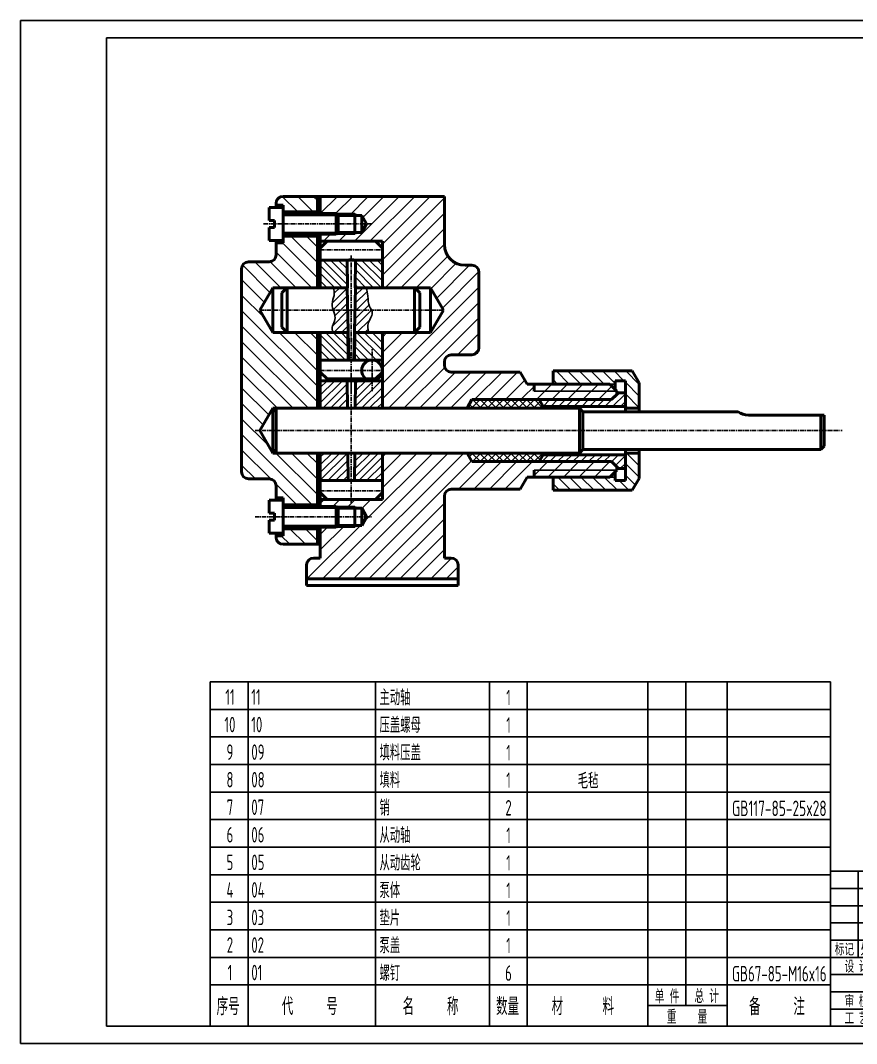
# Model space of a CAD drawing. Header units: inches. Extents: x -25 to 395, y -5 to 292.
# Drawn here: x -25 to 217.5, y -5 to 292 of the extents above; entities that cross this region are included whole.
import ezdxf
from ezdxf.enums import TextEntityAlignment as Align

# ---------------------------------------------------------------- set-up
doc = ezdxf.new("R2010")
doc.units = ezdxf.units.IN
doc.header["$LTSCALE"] = 10
doc.linetypes.add('CENTER', pattern=[2, 1.25, -0.25, 0.25, -0.25])
for name, color, linetype in [('1轮廓实线层', 7, 'Continuous'), ('2细线层', 4, 'Continuous'), ('3中心线层', 1, 'CENTER'), ('5剖面线层', 150, 'Continuous'), ('6文字层', 3, 'Continuous'), ('图框层', 7, 'Continuous')]:
    doc.layers.add(name, color=color, linetype=linetype)
for name, color, linetype, lineweight in [('尺寸', 7, 'Continuous', 25), ('粗实线', 7, 'Continuous', 50), ('细实线', 7, 'Continuous', 25)]:
    doc.layers.add(name, color=color, linetype=linetype, lineweight=lineweight)
doc.styles.add('PC_TEXTSTYLE', font='isocp.shx', dxfattribs={"width": 0.8, "bigfont": 'hzfs.shx'})
pattern_1 = [(45, (-303.6141, -821.0905), (-0.561266, 0.561266), []), (135, (-303.6141, -821.0905), (-0.561266, -0.561266), [])]

# ---------------------------------------------------------------- blocks, each defined once
blk = doc.blocks.new('PC_TITLE_BLOCK')
at = {"layer": '1轮廓实线层'}
for p, q in [((0, 45), (-180, 45)), ((-180, 0), (-180, 45)), ((-172, 20), (-172, 45)), ((-165, 20), (-165, 45)), ((-145, 20), (-145, 45)), ((-130, 20), (-130, 45)), ((-120, 0), (-120, 45)), ((-60, 30), (0, 30)), ((-180, 20), (-60, 20)), ((-165, 0), (-165, 20)), ((-150, 0), (-150, 20)), ((-135, 0), (-135, 20)), ((-60, 15), (0, 15)), ((-180, 0), (0, 0))]:
    blk.add_line(p, q, dxfattribs=at)
at = {"layer": '1轮廓实线层', "color": 7}
for p, q in [((-60, 0), (-60, 45)), ((-180, 25), (-120, 25))]:
    blk.add_line(p, q, dxfattribs=at)
at = {"layer": '2细线层'}
for p, q in [((-180, 40), (-120, 40)), ((-180, 35), (-120, 35)), ((-180, 30), (-120, 30)), ((-90, 0), (-90, 20)), ((-75, 6), (-75, 20)), ((-180, 15), (-120, 15)), ((-120, 14), (-60, 14)), ((-112.5, 6), (-112.5, 14)), ((-105, 6), (-105, 14)), ((-97.5, 6), (-97.5, 14)), ((-180, 10), (-120, 10)), ((-120, 6), (-60, 6)), ((-180, 5), (-120, 5))]:
    blk.add_line(p, q, dxfattribs=at)
at = {"layer": '图框层'}
blk.add_line((0, 0), (0, 45), dxfattribs=at)
at = {"layer": '6文字层', "style": 'PC_TEXTSTYLE', "width": 0.667}
for s, p in [('标记', (-176, 22.5)), ('处数', (-168.5, 22.5)), (' 更改文件号 ', (-155, 22.5)), (' 签 字 ', (-137.5, 22.5)), (' 日期 ', (-125, 22.5)), (' 设 计 ', (-172.5, 17.51)), (' 标准化 ', (-142.5, 17.51)), (' 图 样 标 记 ', (-105, 17)), (' 重 量 ', (-82.5, 17)), (' 比 例 ', (-67.5, 17)), (' 审 核 ', (-172.5, 7.5)), (' 工 艺 ', (-172.5, 2.5)), (' 日 期 ', (-142.5, 2.5)), ('共       页', (-105, 3)), ('第       页', (-75, 3))]:
    blk.add_text(s, height=3.5, dxfattribs=at).set_placement(p, align=Align.MIDDLE)
at = {"layer": '6文字层', "style": 'PC_TEXTSTYLE', "flags": 8}
for tag, height, width, p, p2 in [('企业名称', 5, 1.98445, (-54.29, 34.82), (-5.27, 34.82)), ('产品名称或材料标记', 7, 0.600652, (-113.46, 28.64), (-66.42, 28.64)), ('图样名称', 5, 2.004495, (-54.79, 19.98), (-5.27, 19.98)), ('标准化', 3.5, 1.023147, (-133.83, 15.37), (-120.75, 15.37)), ('审核', 3.5, 1.579393, (-163.99, 5.37), (-150.63, 5.37)), ('重量', 3.5, 1.408247, (-88.46, 7.54), (-76.55, 7.54)), ('比例', 3.5, 1.385287, (-73.35, 7.54), (-61.93, 7.54)), ('图样代号', 5, 2.006536, (-54.79, 5.63), (-5.52, 5.63)), ('工艺', 3.5, 1.621807, (-164.21, 0.37), (-150.89, 0.37)), ('日期', 3.5, 1.560088, (-133.83, 0.37), (-120.75, 0.37)), ('共几页', 3.5, 0.557144, (-108.07, 0.63), (-101.05, 0.63))]:
    blk.add_attdef(tag, text='', height=height, dxfattribs=dict(at, width=width)).set_placement(p, p2, align=Align.FIT)
at = {"layer": '6文字层', "style": 'PC_TEXTSTYLE', "width": 9.905045, "flags": 8}
blk.add_attdef('设计', text='', height=3.5, rotation=358.4644, dxfattribs=at).set_placement((-164.23, 15.37), (-150.37, 15), align=Align.FIT)
at = {"layer": '6文字层', "color": 3, "style": 'PC_TEXTSTYLE', "width": 0.56476, "flags": 8}
blk.add_attdef('第几页', text='', height=3.5, dxfattribs=at).set_placement((-78.29, 0.75), (-71.16, 0.75), align=Align.FIT)
at = {"layer": '6文字层', "ltscale": 10, "style": 'PC_TEXTSTYLE', "flags": 1}
blk.add_attdef('图纸张数', (-58.68, -0.49), '', height=2.5, dxfattribs=at)
blk = doc.blocks.new('PC_MXBTITLERECORD')
at = {"layer": '1轮廓实线层'}
for p, q in [((-180, 0), (-180, 12)), ((0, 0), (0, 12))]:
    blk.add_line(p, q, dxfattribs=at)
at = {"layer": '2细线层'}
for p, q in [((-169, 12), (-169, 0)), ((-132, 12), (-132, 0)), ((-99, 12), (-99, 0)), ((-88, 12), (-88, 0)), ((-53, 12), (-53, 0)), ((-42, 12), (-42, 6)), ((-30, 12), (-30, 0)), ((-30, 6), (-53, 6))]:
    blk.add_line(p, q, dxfattribs=at)
at = {"style": 'PC_TEXTSTYLE', "flags": 1}
blk.add_attdef('Fo oFShowMe', (-53, 6), '', height=0.00000005, dxfattribs=at)
at = {"layer": '6文字层', "style": 'PC_TEXTSTYLE', "width": 0.667}
for s, height, p in [('单 件', 4, (-47.45, 8.84)), ('总 计', 4, (-35.96, 8.94)), ('序号', 5, (-174.77, 6)), ('代     号', 5, (-151.09, 6)), ('名     称', 5, (-116.06, 6)), ('数量', 5, (-93.71, 6)), ('材      料', 5, (-71.89, 6)), ('备     注', 5, (-15.57, 6)), ('重    量', 4, (-41.65, 2.94))]:
    blk.add_text(s, height=height, dxfattribs=at).set_placement(p, align=Align.MIDDLE)
blk = doc.blocks.new('PC_MXB_BLOCK')
at = {"layer": '1轮廓实线层'}
for p, q in [((-180, 8), (-180, 0)), ((0, 8), (0, 0))]:
    blk.add_line(p, q, dxfattribs=at)
at = {"layer": '2细线层'}
for p, q in [((-180, 8), (0, 8)), ((-169, 8), (-169, 0)), ((-132, 8), (-132, 0)), ((-99, 8), (-99, 0)), ((-88, 8), (-88, 0)), ((-53, 8), (-53, 0)), ((-42, 8), (-42, 0)), ((-30, 8), (-30, 0)), ((-180, 0), (0, 0))]:
    blk.add_line(p, q, dxfattribs=at)
at = {"layer": '6文字层', "style": 'PC_TEXTSTYLE'}
for tag, width, p, p2 in [('序号', 0.769182, (-178.38, 1.35), (-170.09, 1.35)), ('代号', 3.14773, (-168.05, 1.35), (-134.11, 1.35)), ('名称', 2.802424, (-130.87, 1.2), (-100.28, 1.2)), ('数量', 0.817449, (-97.88, 1.2), (-89, 1.2)), ('材料', 2.943328, (-86.43, 1.01), (-54.3, 1.01)), ('总重', 0.958888, (-41.2, 1.27), (-30.86, 1.27)), ('备注', 2.494074, (-28.61, 1.02), (-1.16, 1.02)), ('单重', 0.854038, (-52.21, 0.89), (-43, 0.89))]:
    blk.add_attdef(tag, text='', height=4.5, dxfattribs=dict(at, width=width)).set_placement(p, p2, align=Align.FIT)

msp = doc.modelspace()

# ---------------------------------------------------------------- hatches: boundary and pattern name
at = {"layer": '5剖面线层'}
h = msp.add_hatch(dxfattribs=at)
h.set_pattern_fill('ANSI31', color=256, angle=90, style=0)
h.paths.add_polyline_path([(51.152, 240.924, 0.4142136), (49.152, 238.924), (49.152, 238.424), (51.152, 238.424), (51.152, 236.424), (61.152, 236.424), (61.152, 240.924)])
h.paths.add_polyline_path([(61.152, 214.424), (61.152, 229.424), (51.152, 229.424), (51.152, 227.424), (49.152, 227.424), (49.152, 223.924, -0.4142136), (47.152, 221.924), (41.152, 221.924, 0.4142136), (39.152, 219.924), (39.152, 190.424), (61.152, 190.424), (61.152, 201.424), (48.152, 201.424), (44.399, 207.924), (48.152, 214.424)])
h.paths.add_polyline_path([(39.152, 190.424), (39.152, 160.924, 0.4142136), (41.152, 158.924), (47.152, 158.924, -0.4142136), (49.152, 156.924), (49.152, 153.424), (51.152, 153.424), (51.152, 151.424), (61.152, 151.424), (61.152, 166.424), (48.152, 166.424), (44.399, 172.924), (48.152, 179.424), (61.152, 179.424), (61.152, 190.424)])
h.paths.add_polyline_path([(51.152, 144.424), (51.152, 142.424), (49.152, 142.424), (49.152, 141.924, 0.4142136), (51.152, 139.924), (61.152, 139.924), (61.152, 144.424)])
h = msp.add_hatch(dxfattribs=at)
h.set_pattern_fill('ANSI37', color=256, scale=0.25, style=0)
h.set_pattern_definition(pattern_1)
h.paths.add_polyline_path([(61.97, 240.924), (61.152, 240.924), (61.152, 235.924), (61.97, 235.924)])
h.paths.add_polyline_path([(61.97, 229.924), (61.152, 229.924), (61.152, 214.424), (61.97, 214.424), (61.97, 225.924)])
h = msp.add_hatch(dxfattribs=at)
h.set_pattern_fill('ANSI31', color=256, style=0)
h.set_pattern_definition([(45, (-303.614, -821.0905), (-2.245064, 2.245064), [])])
h.paths.add_polyline_path([(97.97, 240.924), (61.97, 240.924), (61.97, 235.924), (66.552, 235.924), (71.97, 235.924), (71.97, 235.424), (73.97, 235.424), (75.413, 232.924), (73.97, 230.424), (71.97, 230.424), (71.97, 229.924), (66.552, 229.924), (61.97, 229.924), (61.97, 227.924), (79.97, 227.924), (79.97, 214.424), (89.316, 214.424), (93.97, 214.424), (97.722, 207.924), (93.97, 201.424), (79.97, 201.424), (79.97, 189.924), (79.97, 179.424), (104.526, 179.424), (105.97, 181.924), (146.47, 181.924), (147.97, 183.424), (147.97, 184.424), (123.97, 184.424), (123.97, 186.424), (121.97, 186.424), (119.949, 189.924), (99.97, 189.924, -0.4142136), (97.97, 191.924), (97.97, 192.924, -0.4142136), (99.97, 194.924), (105.97, 194.924, 0.4142136), (107.97, 196.924), (107.97, 218.924, 0.4142136), (105.97, 220.924), (103.97, 220.924, -0.4142136), (97.97, 226.924)])
h.paths.add_polyline_path([(71.97, 235.924), (66.552, 235.924), (67.052, 235.424), (71.97, 235.424)], flags=17)
h.paths.add_polyline_path([(71.97, 230.424), (67.052, 230.424), (66.552, 229.924), (71.97, 229.924)], flags=17)
h.paths.add_polyline_path([(145.97, 186.424), (123.97, 186.424), (123.97, 184.424), (147.97, 184.424)])
h = msp.add_hatch(dxfattribs=at)
h.set_pattern_fill('ANSI31', color=256, scale=0.5, angle=90, style=0)
h.paths.add_polyline_path([(69.816, 214.424), (69.72, 222.424), (61.97, 222.424), (61.97, 214.424)])
h.paths.add_polyline_path([(79.97, 222.424), (72.22, 222.424), (72.123, 214.424), (79.97, 214.424)])
h.paths.add_polyline_path([(79.97, 193.424), (79.97, 201.424), (71.966, 201.424), (71.87, 193.424)])
h.paths.add_polyline_path([(61.97, 201.424), (61.97, 193.424), (70.07, 193.424), (69.973, 201.424)])
h = msp.add_hatch(dxfattribs=at)
h.set_pattern_fill('ANSI31', color=256, scale=0.5, style=0)
h.set_pattern_definition([(45, (21.6194, -13.4412), (-1.122532, 1.122532), [])])
edge = h.paths.add_edge_path()
edge.add_line((69.72, 214.424), (65.755, 214.424))
edge.add_spline(control_points=[(65.755, 214.424), (65.962, 213.668), (66.25, 212.08), (65.093, 209.969), (65.509, 208.524), (65.712, 207.924)], knot_values=[0.8930266, 0.8930266, 0.8930266, 0.8930266, 3.1752114, 5.7112852, 7.5170558, 7.5170558, 7.5170558, 7.5170558], degree=3, periodic=0)
edge.add_line((65.712, 207.924), (69.895, 207.924))
edge.add_line((69.895, 207.924), (69.72, 214.424))
edge = h.paths.add_edge_path()
edge.add_line((69.895, 207.924), (65.712, 207.924))
edge.add_spline(control_points=[(65.712, 207.924), (66.03, 206.985), (66.699, 205.392), (65.243, 203.354), (65.392, 202.07), (65.572, 201.424)], knot_values=[7.5170558, 7.5170558, 7.5170558, 7.5170558, 10.343581, 12.3311358, 14.2832229, 14.2832229, 14.2832229, 14.2832229], degree=3, periodic=0)
edge.add_line((65.572, 201.424), (70.07, 201.424))
edge.add_line((70.07, 201.424), (69.895, 207.924))
edge = h.paths.add_edge_path()
edge.add_spline(control_points=[(76.835, 207.924), (76.668, 208.25), (75.768, 209.479), (75.931, 211.813), (75.497, 213.628), (75.258, 214.424)], knot_values=[1.7052187, 1.7052187, 1.7052187, 1.7052187, 2.8218295, 5.9362934, 8.4231763, 8.4231763, 8.4231763, 8.4231763], degree=3, periodic=0)
edge.add_line((75.258, 214.424), (72.22, 214.424))
edge.add_line((72.22, 214.424), (72.045, 207.924))
edge.add_line((72.045, 207.924), (76.835, 207.924))
edge = h.paths.add_edge_path()
edge.add_spline(control_points=[(76.042, 201.424), (75.773, 202.387), (75.502, 204.461), (77.38, 206.657), (76.907, 207.784), (76.835, 207.924)], knot_values=[8.4231763, 8.4231763, 8.4231763, 8.4231763, 11.3304569, 14.6956185, 15.1749115, 15.1749115, 15.1749115, 15.1749115], degree=3, periodic=0)
edge.add_line((76.835, 207.924), (72.045, 207.924))
edge.add_line((72.045, 207.924), (71.87, 201.424))
edge.add_line((71.87, 201.424), (76.042, 201.424))
h = msp.add_hatch(dxfattribs=at)
h.set_pattern_fill('ANSI37', color=256, scale=0.25, style=0)
h.set_pattern_definition(pattern_1)
h.paths.add_polyline_path([(61.152, 190.424), (61.97, 190.424), (61.97, 190.924), (61.97, 201.424), (61.152, 201.424)])
h.paths.add_polyline_path([(61.97, 190.424), (61.152, 190.424), (61.152, 179.424), (61.97, 179.424)])
h.paths.add_polyline_path([(61.152, 150.924), (61.97, 150.924), (61.97, 166.424), (61.152, 166.424)])
h.paths.add_polyline_path([(61.152, 139.924), (61.97, 139.924), (61.97, 144.924), (61.152, 144.924)])
h = msp.add_hatch(dxfattribs=at)
h.set_pattern_fill('ANSI31', color=256, scale=0.75, angle=90, style=0)
h.set_pattern_definition([(135, (-303.614, -497.214), (-1.683798, -1.683798), [])])
h.paths.add_polyline_path([(129.47, 190.244), (129.47, 186.424), (145.97, 186.424), (147.47, 186.424), (147.47, 187.424), (150.47, 187.424), (150.47, 179.424), (154.47, 179.424), (154.47, 186.78), (152.47, 190.244)])
h.paths.add_polyline_path([(147.47, 184.924), (147.47, 186.424), (145.97, 186.424)], flags=17)
h.paths.add_polyline_path([(150.47, 158.424), (147.47, 158.424), (147.47, 159.424), (145.97, 159.424), (129.47, 159.424), (129.47, 155.603), (152.47, 155.603), (154.47, 159.067), (154.47, 166.424), (150.47, 166.424)])
h.paths.add_polyline_path([(147.47, 159.424), (147.47, 160.924), (145.97, 159.424)], flags=17)
h = msp.add_hatch(dxfattribs=at)
h.set_pattern_fill('ANSI31', color=256, scale=0.5, style=0)
h.paths.add_polyline_path([(69.816, 179.424), (69.72, 187.424), (61.97, 187.424), (61.97, 179.424)])
h.paths.add_polyline_path([(79.97, 187.424), (72.22, 187.424), (72.123, 179.424), (79.97, 179.424)])
h.paths.add_polyline_path([(79.97, 158.424), (79.97, 166.424), (71.966, 166.424), (71.87, 158.424)])
h.paths.add_polyline_path([(61.97, 166.424), (61.97, 158.424), (70.07, 158.424), (69.973, 166.424)])
h = msp.add_hatch(dxfattribs=at)
h.set_pattern_fill('ANSI37', color=256, scale=0.5, angle=90, style=0)
h.set_pattern_definition([(135, (-303.6141, -497.214), (-1.122532, -1.122532), []), (225, (-303.6141, -497.214), (1.122532, -1.122532), [])])
h.paths.add_polyline_path([(125.47, 181.924), (105.97, 181.924), (105.97, 179.424), (125.47, 179.424)])
h.paths.add_polyline_path([(125.47, 166.424), (105.97, 166.424), (105.97, 163.924), (125.47, 163.924)])
h.paths.add_polyline_path([(125.47, 181.924), (125.47, 179.424), (126.624, 179.424), (126.624, 179.924)])
h.paths.add_polyline_path([(105.97, 181.924), (104.526, 179.424), (105.97, 179.424)])
h.paths.add_polyline_path([(105.97, 166.424), (104.526, 166.424), (105.97, 163.924)])
h.paths.add_polyline_path([(126.624, 165.924), (126.624, 166.424), (125.47, 166.424), (125.47, 163.924)])
h = msp.add_hatch(dxfattribs=at)
h.set_pattern_fill('ANSI31', color=256, scale=0.5, style=0)
h.set_pattern_definition([(45, (-303.6141, -497.214), (-1.122532, 1.122532), [])])
h.paths.add_polyline_path([(150.47, 183.924), (148.47, 183.924), (146.47, 181.924), (125.47, 181.924), (126.624, 179.924), (150.47, 179.924)])
h.paths.add_polyline_path([(150.47, 165.924), (126.624, 165.924), (125.47, 163.924), (146.47, 163.924), (148.47, 161.924), (150.47, 161.924)])
h = msp.add_hatch(dxfattribs=at)
h.set_pattern_fill('ANSI31', color=256, style=0)
h.paths.add_polyline_path([(97.97, 153.924, -0.4142136), (99.97, 155.924), (119.949, 155.924), (121.97, 159.424), (123.97, 159.424), (123.97, 161.424), (147.97, 161.424), (147.97, 162.424), (146.47, 163.924), (125.47, 163.924), (105.97, 163.924), (104.526, 166.424), (79.97, 166.424), (79.97, 154.924), (79.97, 152.924), (61.97, 152.924), (61.97, 150.924), (66.552, 150.924), (71.97, 150.924), (71.97, 150.424), (73.97, 150.424), (75.413, 147.924), (73.97, 145.424), (71.97, 145.424), (71.97, 144.924), (61.97, 144.924), (61.97, 135.924), (59.97, 135.924, 0.4142136), (57.97, 133.924), (57.97, 129.924), (101.97, 129.924), (101.97, 133.924, 0.4142136), (99.97, 135.924), (97.97, 135.924)])
h.paths.add_polyline_path([(71.97, 150.924), (66.552, 150.924), (67.052, 150.424), (71.97, 150.424)], flags=17)
h.paths.add_polyline_path([(71.97, 145.424), (67.052, 145.424), (66.552, 144.924), (71.97, 144.924)], flags=17)
h.paths.add_polyline_path([(147.97, 161.424), (123.97, 161.424), (123.97, 159.424), (145.97, 159.424)])

# ---------------------------------------------------------------- linework, layer by layer
for p, q in [((65.755, 214.424), (69.816, 214.424)), ((72.123, 214.424), (75.258, 214.424)), ((70.281, 193.567), (71.658, 193.567))]:
    msp.add_line(p, q)
for centre, radius, start, end in [((70.97, 220.748), 2.091, 53.28116, 126.71884), ((70.97, 196.876), 3.38, 258.24758, 281.75242)]:
    msp.add_arc(centre, radius, start, end)
at = {"layer": '2细线层'}
for p, q in [((-25, -5), (-25, 292)), ((395, 292), (-25, 292)), ((51.152, 235.424), (67.052, 235.424)), ((66.552, 235.924), (71.97, 235.924)), ((51.152, 230.424), (67.052, 230.424)), ((66.552, 229.924), (71.97, 229.924)), ((123.97, 184.424), (147.97, 184.424)), ((145.97, 186.424), (147.47, 186.424)), ((123.97, 161.424), (147.97, 161.424)), ((145.97, 159.424), (147.47, 159.424)), ((67.052, 150.424), (51.152, 150.424)), ((61.97, 150.924), (71.97, 150.924)), ((67.052, 145.424), (51.152, 145.424)), ((61.97, 144.924), (71.97, 144.924)), ((-25, -5), (395, -5))]:
    msp.add_line(p, q, dxfattribs=at)
at = {"layer": '3中心线层', "ltscale": 0.1}
for p, q in [((45.535, 232.924), (76.915, 232.924)), ((61.97, 225.424), (79.97, 225.424)), ((70.97, 223.737), (70.97, 183.685)), ((44.399, 207.924), (97.722, 207.924)), ((76.97, 184.429), (76.97, 196.611)), ((61.97, 190.424), (79.97, 190.424)), ((70.97, 188.737), (70.97, 151.942)), ((43.062, 172.924), (213.309, 172.924)), ((61.97, 155.424), (79.97, 155.424)), ((43.062, 147.924), (76.915, 147.924))]:
    msp.add_line(p, q, dxfattribs=at)
at = {"layer": '图框层'}
for p, q in [((0, 0), (0, 287)), ((390, 287), (0, 287)), ((0, 0), (390, 0))]:
    msp.add_line(p, q, dxfattribs=at)
at = {"layer": '尺寸'}
for p, q in [((61.397, 207.924), (61.415, 207.924)), ((61.397, 172.924), (62.108, 172.924))]:
    msp.add_line(p, q, dxfattribs=at)
at = {"layer": '粗实线'}
for p, q in [((51.152, 240.924), (61.97, 240.924)), ((61.152, 240.924), (61.152, 235.924)), ((61.97, 235.924), (61.97, 240.924)), ((61.97, 240.924), (97.97, 240.924)), ((97.97, 226.924), (97.97, 240.924)), ((47.152, 237.724), (47.152, 233.924)), ((47.152, 237.724), (51.152, 237.724)), ((49.152, 238.924), (49.152, 237.724)), ((49.152, 238.424), (51.152, 238.424)), ((51.152, 238.424), (51.152, 227.424)), ((51.152, 236.424), (61.152, 236.424)), ((51.152, 235.924), (66.552, 235.924)), ((66.552, 235.924), (66.552, 229.924)), ((66.552, 235.924), (67.152, 235.324)), ((67.052, 235.424), (73.97, 235.424)), ((67.152, 235.324), (67.152, 230.524)), ((71.97, 229.924), (71.97, 235.924)), ((73.97, 230.424), (73.97, 235.424)), ((73.97, 235.424), (75.413, 232.924)), ((47.152, 233.924), (48.652, 233.924)), ((47.152, 231.924), (48.652, 231.924)), ((47.152, 231.924), (47.152, 228.124)), ((48.652, 233.924), (48.652, 231.924)), ((75.413, 232.924), (73.97, 230.424)), ((51.152, 229.924), (66.552, 229.924)), ((51.152, 229.424), (61.152, 229.424)), ((61.152, 229.924), (61.152, 214.424)), ((61.97, 214.424), (61.97, 229.924)), ((66.552, 229.924), (67.152, 230.524)), ((67.052, 230.424), (73.97, 230.424)), ((47.152, 228.124), (51.152, 228.124)), ((49.152, 228.124), (49.152, 223.924)), ((49.152, 227.424), (51.152, 227.424)), ((61.97, 227.924), (79.97, 227.924)), ((63.97, 227.924), (61.97, 225.924)), ((61.97, 225.924), (61.97, 214.424)), ((63.97, 227.924), (77.97, 227.924)), ((77.97, 227.924), (79.97, 225.924)), ((79.97, 214.424), (79.97, 227.924)), ((79.97, 225.924), (79.97, 214.424)), ((39.152, 219.924), (39.152, 160.924)), ((47.152, 221.924), (41.152, 221.924)), ((61.97, 222.424), (79.97, 222.424)), ((69.72, 222.424), (69.816, 214.424)), ((72.123, 214.424), (72.22, 222.424)), ((103.97, 220.924), (105.97, 220.924)), ((107.97, 196.924), (107.97, 218.924)), ((48.152, 214.424), (44.399, 207.924)), ((48.152, 214.424), (61.152, 214.424)), ((48.152, 214.424), (48.152, 201.424)), ((50.816, 212.924), (52.316, 214.424)), ((52.316, 214.424), (69.816, 214.424)), ((52.316, 214.424), (52.316, 201.424)), ((61.97, 214.424), (69.816, 214.424)), ((70.281, 193.567), (69.72, 214.424)), ((72.22, 214.424), (71.658, 193.567)), ((72.123, 214.424), (79.97, 214.424)), ((72.123, 214.424), (89.316, 214.424)), ((79.97, 214.424), (93.97, 214.424)), ((89.316, 214.424), (89.316, 201.424)), ((90.816, 212.924), (89.316, 214.424)), ((93.97, 201.424), (93.97, 214.424)), ((93.97, 214.424), (97.722, 207.924)), ((50.816, 212.924), (50.816, 202.924)), ((90.816, 212.924), (90.816, 202.924)), ((48.152, 201.424), (44.399, 207.924)), ((97.722, 207.924), (93.97, 201.424)), ((50.816, 202.924), (52.316, 201.424)), ((90.816, 202.924), (89.316, 201.424)), ((48.152, 201.424), (61.152, 201.424)), ((52.316, 201.424), (70.07, 201.424)), ((61.152, 201.424), (61.152, 179.424)), ((61.97, 179.424), (61.97, 201.424)), ((61.97, 201.424), (61.97, 189.924)), ((61.97, 201.424), (70.07, 201.424)), ((69.973, 201.424), (70.07, 193.424)), ((71.87, 193.424), (71.966, 201.424)), ((71.87, 201.424), (79.97, 201.424)), ((71.87, 201.424), (89.316, 201.424)), ((79.97, 179.424), (79.97, 201.424)), ((79.97, 201.424), (93.97, 201.424)), ((79.97, 201.424), (79.97, 189.924)), ((61.97, 193.424), (79.97, 193.424)), ((99.97, 194.924), (105.97, 194.924)), ((61.97, 190.924), (61.97, 179.424)), ((79.97, 190.924), (79.97, 179.424)), ((97.97, 191.924), (97.97, 192.924)), ((129.47, 190.244), (152.47, 190.244)), ((129.47, 186.424), (129.47, 190.244)), ((152.47, 190.244), (154.47, 186.78)), ((61.97, 189.924), (63.97, 187.924)), ((61.97, 187.424), (79.97, 187.424)), ((63.97, 187.924), (77.97, 187.924)), ((69.72, 187.424), (69.816, 179.424)), ((72.123, 179.424), (72.22, 187.424)), ((77.97, 187.924), (79.97, 189.924)), ((99.97, 189.924), (119.949, 189.924)), ((121.97, 186.424), (119.949, 189.924)), ((147.47, 184.924), (147.47, 187.424)), ((150.47, 187.424), (147.47, 187.424)), ((150.47, 178.424), (150.47, 187.424)), ((121.97, 186.424), (145.97, 186.424)), ((123.97, 184.424), (123.97, 186.424)), ((147.97, 184.424), (145.97, 186.424)), ((147.97, 183.424), (147.97, 184.424)), ((154.47, 178.424), (154.47, 186.78)), ((105.97, 181.924), (104.526, 179.424)), ((105.97, 181.924), (146.47, 181.924)), ((125.47, 181.924), (146.47, 181.924)), ((125.47, 181.924), (126.624, 179.924)), ((146.47, 181.924), (148.47, 183.924)), ((146.47, 181.924), (147.97, 183.424)), ((148.47, 183.924), (150.47, 183.924)), ((150.47, 183.924), (150.47, 178.424)), ((48.152, 179.424), (44.399, 172.924)), ((48.152, 166.424), (48.152, 179.424)), ((48.152, 179.424), (61.152, 179.424)), ((49.152, 179.424), (48.152, 178.424)), ((48.152, 178.424), (48.152, 167.424)), ((49.152, 179.424), (49.152, 166.424)), ((49.152, 179.424), (137.152, 179.424)), ((61.97, 179.424), (79.97, 179.424)), ((79.97, 179.424), (104.526, 179.424)), ((126.624, 179.924), (150.47, 179.924)), ((126.624, 179.924), (126.624, 179.424)), ((138.152, 178.424), (137.152, 179.424)), ((137.152, 179.424), (137.152, 166.424)), ((138.152, 178.424), (138.152, 167.424)), ((138.152, 178.424), (183.152, 178.424)), ((154.47, 179.424), (150.47, 179.424)), ((186.152, 177.424), (208.152, 177.424)), ((207.152, 177.424), (207.152, 167.424)), ((208.152, 177.424), (208.152, 168.424)), ((48.152, 166.424), (44.399, 172.924)), ((48.152, 167.424), (49.152, 166.424)), ((48.152, 166.424), (61.152, 166.424)), ((49.152, 166.424), (137.152, 166.424)), ((61.152, 166.424), (61.152, 150.924)), ((61.97, 150.924), (61.97, 166.424)), ((61.97, 166.424), (61.97, 154.924)), ((61.97, 166.424), (79.97, 166.424)), ((69.973, 166.424), (70.07, 158.424)), ((71.87, 158.424), (71.966, 166.424)), ((79.97, 152.924), (79.97, 166.424)), ((79.97, 166.424), (104.526, 166.424)), ((79.97, 166.424), (79.97, 154.924)), ((105.97, 163.924), (104.526, 166.424)), ((126.624, 165.924), (126.624, 166.424)), ((138.152, 167.424), (137.152, 166.424)), ((138.152, 167.424), (207.152, 167.424)), ((150.47, 161.924), (150.47, 167.424)), ((150.47, 167.424), (150.47, 158.424)), ((154.47, 166.424), (150.47, 166.424)), ((154.47, 159.067), (154.47, 167.424)), ((207.152, 167.424), (208.152, 168.424)), ((105.97, 163.924), (146.47, 163.924)), ((125.47, 163.924), (126.624, 165.924)), ((125.47, 163.924), (146.47, 163.924)), ((126.624, 165.924), (150.47, 165.924)), ((146.47, 163.924), (147.97, 162.424)), ((146.47, 163.924), (148.47, 161.924)), ((123.97, 161.424), (123.97, 159.424)), ((147.97, 161.424), (145.97, 159.424)), ((147.47, 160.924), (147.47, 158.424)), ((147.97, 162.424), (147.97, 161.424)), ((148.47, 161.924), (150.47, 161.924)), ((41.152, 158.924), (47.152, 158.924)), ((61.97, 158.424), (79.97, 158.424)), ((121.97, 159.424), (119.949, 155.924)), ((121.97, 159.424), (145.97, 159.424)), ((129.47, 159.424), (129.47, 155.603)), ((150.47, 158.424), (147.47, 158.424)), ((152.47, 155.603), (154.47, 159.067)), ((49.152, 156.924), (49.152, 152.724)), ((61.97, 154.924), (63.97, 152.924)), ((77.97, 152.924), (79.97, 154.924)), ((99.97, 155.924), (119.949, 155.924)), ((129.47, 155.603), (152.47, 155.603)), ((47.152, 152.724), (47.152, 148.924)), ((47.152, 152.724), (51.152, 152.724)), ((49.152, 153.424), (51.152, 153.424)), ((51.152, 142.424), (51.152, 153.424)), ((61.97, 152.924), (79.97, 152.924)), ((63.97, 152.924), (77.97, 152.924)), ((97.97, 135.924), (97.97, 153.924)), ((47.152, 148.924), (48.652, 148.924)), ((48.652, 148.924), (48.652, 146.924)), ((51.152, 151.424), (61.152, 151.424)), ((51.152, 151.424), (61.152, 151.424)), ((51.152, 150.924), (66.552, 150.924)), ((66.552, 150.924), (66.552, 144.924)), ((66.552, 150.924), (67.152, 150.324)), ((67.052, 150.424), (73.97, 150.424)), ((67.152, 150.324), (67.152, 145.524)), ((71.97, 150.924), (71.97, 144.924)), ((75.413, 147.924), (73.97, 150.424)), ((73.97, 150.424), (73.97, 145.424)), ((47.152, 146.924), (48.652, 146.924)), ((47.152, 146.924), (47.152, 143.124)), ((73.97, 145.424), (75.413, 147.924)), ((47.152, 143.124), (51.152, 143.124)), ((49.152, 143.124), (49.152, 141.924)), ((51.152, 144.924), (66.552, 144.924)), ((51.152, 144.424), (61.152, 144.424)), ((51.152, 144.424), (61.152, 144.424)), ((61.152, 144.924), (61.152, 139.924)), ((61.97, 135.924), (61.97, 144.924)), ((66.552, 144.924), (67.152, 145.524)), ((67.052, 145.424), (73.97, 145.424)), ((49.152, 142.424), (51.152, 142.424)), ((51.152, 139.924), (61.97, 139.924)), ((57.97, 127.924), (57.97, 133.924)), ((59.97, 135.924), (61.97, 135.924)), ((97.97, 135.924), (99.97, 135.924)), ((101.97, 127.924), (101.97, 133.924)), ((57.97, 129.924), (101.97, 129.924)), ((57.97, 127.924), (101.97, 127.924))]:
    msp.add_line(p, q, dxfattribs=at)
msp.add_circle((76.97, 190.424), 3, dxfattribs=at)
for centre, radius, start, end in [((51.152, 238.924), 2, 90, 180), ((103.97, 226.924), 6, 180, 270), ((47.152, 223.924), 2, 270, 0), ((41.152, 219.924), 2, 90, 180), ((105.97, 218.924), 2, 0, 90), ((105.97, 196.924), 2, 270, 0), ((95.97, 192.924), 2, 0, 0), ((99.97, 192.924), 2, 90, 180), ((99.97, 191.924), 2, 180, 270), ((186.152, 182.424), 5, 233.1301, 270), ((41.152, 160.924), 2, 180, 270), ((47.152, 156.924), 2, 0, 90), ((99.97, 153.924), 2, 90, 180), ((51.152, 141.924), 2, 180, 270), ((59.97, 133.924), 2, 90, 180), ((99.97, 133.924), 2, 0, 90)]:
    msp.add_arc(centre, radius, start, end, dxfattribs=at)
at = {"layer": '细实线'}
for points, knots in [([(65.755, 214.424), (65.962, 213.668), (66.25, 212.08), (64.599, 209.068), (67.088, 205.936), (65.243, 203.354), (65.392, 202.07), (65.572, 201.424)], [0.8930266, 0.8930266, 0.8930266, 0.8930266, 3.1752114, 5.7112852, 10.343581, 12.3311358, 14.2832229, 14.2832229, 14.2832229, 14.2832229]), ([(75.258, 214.424), (75.497, 213.628), (75.931, 211.813), (75.756, 209.312), (77.691, 207.02), (75.502, 204.461), (75.773, 202.387), (76.042, 201.424)], [1.7052187, 1.7052187, 1.7052187, 1.7052187, 4.1921016, 7.3065656, 8.9024693, 12.2676309, 15.1749115, 15.1749115, 15.1749115, 15.1749115])]:
    msp.add_open_spline(points, degree=3, knots=knots, dxfattribs=at)

# ---------------------------------------------------------------- block references
at = {"layer": '图框层'}
ref = msp.add_blockref('PC_MXB_BLOCK', (210, 92), dxfattribs=at)
ref.add_attrib('代号', '11', (41.953, 93.349), dxfattribs={"layer": '6文字层', "height": 4.5, "style": 'PC_TEXTSTYLE', "width": 0.667})
ref.add_attrib('序号', '11', dxfattribs={"layer": '6文字层', "height": 4.5, "style": 'PC_TEXTSTYLE', "width": 0.667}).set_placement((35.765, 93.349), align=Align.CENTER)
ref.add_attrib('名称', '主动轴', (79.133, 93.195), dxfattribs={"layer": '6文字层', "height": 4.5, "style": 'PC_TEXTSTYLE', "width": 0.667})
ref.add_attrib('数量', '1', dxfattribs={"layer": '6文字层', "height": 4.5, "style": 'PC_TEXTSTYLE', "width": 0.667}).set_placement((116.56, 93.195), align=Align.CENTER)
ref = msp.add_blockref('PC_MXB_BLOCK', (210, 84), dxfattribs=at)
ref.add_attrib('代号', '10', (41.953, 85.349), dxfattribs={"layer": '6文字层', "height": 4.5, "style": 'PC_TEXTSTYLE', "width": 0.667})
ref.add_attrib('序号', '10', dxfattribs={"layer": '6文字层', "height": 4.5, "style": 'PC_TEXTSTYLE', "width": 0.667}).set_placement((35.765, 85.349), align=Align.CENTER)
ref.add_attrib('名称', '压盖螺母', (79.133, 85.195), dxfattribs={"layer": '6文字层', "height": 4.5, "style": 'PC_TEXTSTYLE', "width": 0.667})
ref.add_attrib('数量', '1', dxfattribs={"layer": '6文字层', "height": 4.5, "style": 'PC_TEXTSTYLE', "width": 0.667}).set_placement((116.56, 85.195), align=Align.CENTER)
ref = msp.add_blockref('PC_MXB_BLOCK', (210, 76), dxfattribs=at)
ref.add_attrib('代号', '09', (41.953, 77.349), dxfattribs={"layer": '6文字层', "height": 4.5, "style": 'PC_TEXTSTYLE', "width": 0.667})
ref.add_attrib('序号', '9', dxfattribs={"layer": '6文字层', "height": 4.5, "style": 'PC_TEXTSTYLE', "width": 0.667}).set_placement((35.765, 77.349), align=Align.CENTER)
ref.add_attrib('名称', '填料压盖', (79.133, 77.195), dxfattribs={"layer": '6文字层', "height": 4.5, "style": 'PC_TEXTSTYLE', "width": 0.667})
ref.add_attrib('数量', '1', dxfattribs={"layer": '6文字层', "height": 4.5, "style": 'PC_TEXTSTYLE', "width": 0.667}).set_placement((116.56, 77.195), align=Align.CENTER)
ref = msp.add_blockref('PC_MXB_BLOCK', (210, 68), dxfattribs=at)
ref.add_attrib('材料', '毛毡', dxfattribs={"layer": '6文字层', "height": 4.5, "style": 'PC_TEXTSTYLE', "width": 0.667}).set_placement((139.631, 69.01), align=Align.CENTER)
ref.add_attrib('代号', '08', (41.953, 69.349), dxfattribs={"layer": '6文字层', "height": 4.5, "style": 'PC_TEXTSTYLE', "width": 0.667})
ref.add_attrib('序号', '8', dxfattribs={"layer": '6文字层', "height": 4.5, "style": 'PC_TEXTSTYLE', "width": 0.667}).set_placement((35.765, 69.349), align=Align.CENTER)
ref.add_attrib('名称', '填料', (79.133, 69.195), dxfattribs={"layer": '6文字层', "height": 4.5, "style": 'PC_TEXTSTYLE', "width": 0.667})
ref.add_attrib('数量', '1', dxfattribs={"layer": '6文字层', "height": 4.5, "style": 'PC_TEXTSTYLE', "width": 0.667}).set_placement((116.56, 69.195), align=Align.CENTER)
ref = msp.add_blockref('PC_MXB_BLOCK', (210, 60), dxfattribs=at)
ref.add_attrib('代号', '07', (41.953, 61.349), dxfattribs={"layer": '6文字层', "height": 4.5, "style": 'PC_TEXTSTYLE', "width": 0.667})
ref.add_attrib('序号', '7', dxfattribs={"layer": '6文字层', "height": 4.5, "style": 'PC_TEXTSTYLE', "width": 0.667}).set_placement((35.765, 61.349), align=Align.CENTER)
ref.add_attrib('名称', '销', (79.133, 61.195), dxfattribs={"layer": '6文字层', "height": 4.5, "style": 'PC_TEXTSTYLE', "width": 0.667})
ref.add_attrib('数量', '2', dxfattribs={"layer": '6文字层', "height": 4.5, "style": 'PC_TEXTSTYLE', "width": 0.667}).set_placement((116.56, 61.195), align=Align.CENTER)
ref.add_attrib('备注', 'GB117-85-25x28', dxfattribs={"layer": '6文字层', "height": 4.5, "style": 'PC_TEXTSTYLE', "width": 0.645436}).set_placement((181.391, 61.025), (208.838, 61.025), align=Align.FIT)
ref = msp.add_blockref('PC_MXB_BLOCK', (210, 52), dxfattribs=at)
ref.add_attrib('代号', '06', (41.953, 53.349), dxfattribs={"layer": '6文字层', "height": 4.5, "style": 'PC_TEXTSTYLE', "width": 0.667})
ref.add_attrib('序号', '6', dxfattribs={"layer": '6文字层', "height": 4.5, "style": 'PC_TEXTSTYLE', "width": 0.667}).set_placement((35.765, 53.349), align=Align.CENTER)
ref.add_attrib('名称', '从动轴', (79.133, 53.195), dxfattribs={"layer": '6文字层', "height": 4.5, "style": 'PC_TEXTSTYLE', "width": 0.667})
ref.add_attrib('数量', '1', dxfattribs={"layer": '6文字层', "height": 4.5, "style": 'PC_TEXTSTYLE', "width": 0.667}).set_placement((116.56, 53.195), align=Align.CENTER)
ref = msp.add_blockref('PC_MXB_BLOCK', (210, 44), dxfattribs=at)
ref.add_attrib('代号', '05', (41.953, 45.349), dxfattribs={"layer": '6文字层', "height": 4.5, "style": 'PC_TEXTSTYLE', "width": 0.667})
ref.add_attrib('序号', '5', dxfattribs={"layer": '6文字层', "height": 4.5, "style": 'PC_TEXTSTYLE', "width": 0.667}).set_placement((35.765, 45.349), align=Align.CENTER)
ref.add_attrib('名称', '从动齿轮', (79.133, 45.195), dxfattribs={"layer": '6文字层', "height": 4.5, "style": 'PC_TEXTSTYLE', "width": 0.667})
ref.add_attrib('数量', '1', dxfattribs={"layer": '6文字层', "height": 4.5, "style": 'PC_TEXTSTYLE', "width": 0.667}).set_placement((116.56, 45.195), align=Align.CENTER)
ref = msp.add_blockref('PC_TITLE_BLOCK', (390, 0), dxfattribs=at)
ref.add_attrib('产品名称或材料标记', '齿轮油泵', dxfattribs={"layer": '6文字层', "height": 7, "style": 'PC_TEXTSTYLE', "width": 0.667}).set_placement((300.058, 28.635), align=Align.CENTER)
ref.add_attrib('比例', '1:1', dxfattribs={"layer": '6文字层', "height": 3.5, "style": 'PC_TEXTSTYLE', "width": 0.667}).set_placement((322.359, 7.542), align=Align.CENTER)
ref = msp.add_blockref('PC_MXB_BLOCK', (210, 36), dxfattribs=at)
ref.add_attrib('代号', '04', (41.953, 37.349), dxfattribs={"layer": '6文字层', "height": 4.5, "style": 'PC_TEXTSTYLE', "width": 0.667})
ref.add_attrib('序号', '4', dxfattribs={"layer": '6文字层', "height": 4.5, "style": 'PC_TEXTSTYLE', "width": 0.667}).set_placement((35.765, 37.349), align=Align.CENTER)
ref.add_attrib('名称', '泵体', (79.133, 37.195), dxfattribs={"layer": '6文字层', "height": 4.5, "style": 'PC_TEXTSTYLE', "width": 0.667})
ref.add_attrib('数量', '1', dxfattribs={"layer": '6文字层', "height": 4.5, "style": 'PC_TEXTSTYLE', "width": 0.667}).set_placement((116.56, 37.195), align=Align.CENTER)
ref = msp.add_blockref('PC_MXB_BLOCK', (210, 28), dxfattribs=at)
ref.add_attrib('代号', '03', (41.953, 29.349), dxfattribs={"layer": '6文字层', "height": 4.5, "style": 'PC_TEXTSTYLE', "width": 0.667})
ref.add_attrib('序号', '3', dxfattribs={"layer": '6文字层', "height": 4.5, "style": 'PC_TEXTSTYLE', "width": 0.667}).set_placement((35.765, 29.349), align=Align.CENTER)
ref.add_attrib('名称', '垫片', (79.133, 29.195), dxfattribs={"layer": '6文字层', "height": 4.5, "style": 'PC_TEXTSTYLE', "width": 0.667})
ref.add_attrib('数量', '1', dxfattribs={"layer": '6文字层', "height": 4.5, "style": 'PC_TEXTSTYLE', "width": 0.667}).set_placement((116.56, 29.195), align=Align.CENTER)
ref = msp.add_blockref('PC_MXB_BLOCK', (210, 20), dxfattribs=at)
ref.add_attrib('代号', '02', (41.953, 21.349), dxfattribs={"layer": '6文字层', "height": 4.5, "style": 'PC_TEXTSTYLE', "width": 0.667})
ref.add_attrib('序号', '2', dxfattribs={"layer": '6文字层', "height": 4.5, "style": 'PC_TEXTSTYLE', "width": 0.667}).set_placement((35.765, 21.349), align=Align.CENTER)
ref.add_attrib('名称', '泵盖', (79.133, 21.195), dxfattribs={"layer": '6文字层', "height": 4.5, "style": 'PC_TEXTSTYLE', "width": 0.667})
ref.add_attrib('数量', '1', dxfattribs={"layer": '6文字层', "height": 4.5, "style": 'PC_TEXTSTYLE', "width": 0.667}).set_placement((116.56, 21.195), align=Align.CENTER)
ref = msp.add_blockref('PC_MXB_BLOCK', (210, 12), dxfattribs=at)
ref.add_attrib('代号', '01', (41.953, 13.349), dxfattribs={"layer": '6文字层', "height": 4.5, "style": 'PC_TEXTSTYLE', "width": 0.667})
ref.add_attrib('序号', '1', dxfattribs={"layer": '6文字层', "height": 4.5, "style": 'PC_TEXTSTYLE', "width": 0.667}).set_placement((35.765, 13.349), align=Align.CENTER)
ref.add_attrib('名称', '螺钉', (79.133, 13.195), dxfattribs={"layer": '6文字层', "height": 4.5, "style": 'PC_TEXTSTYLE', "width": 0.667})
ref.add_attrib('数量', '6', dxfattribs={"layer": '6文字层', "height": 4.5, "style": 'PC_TEXTSTYLE', "width": 0.667}).set_placement((116.56, 13.195), align=Align.CENTER)
ref.add_attrib('备注', 'GB67-85-M16x16', dxfattribs={"layer": '6文字层', "height": 4.5, "style": 'PC_TEXTSTYLE', "width": 0.628827}).set_placement((181.391, 13.025), (208.838, 13.025), align=Align.FIT)
msp.add_blockref('PC_MXBTITLERECORD', (210, 0), dxfattribs=at)

doc.saveas('drawing.dxf')
